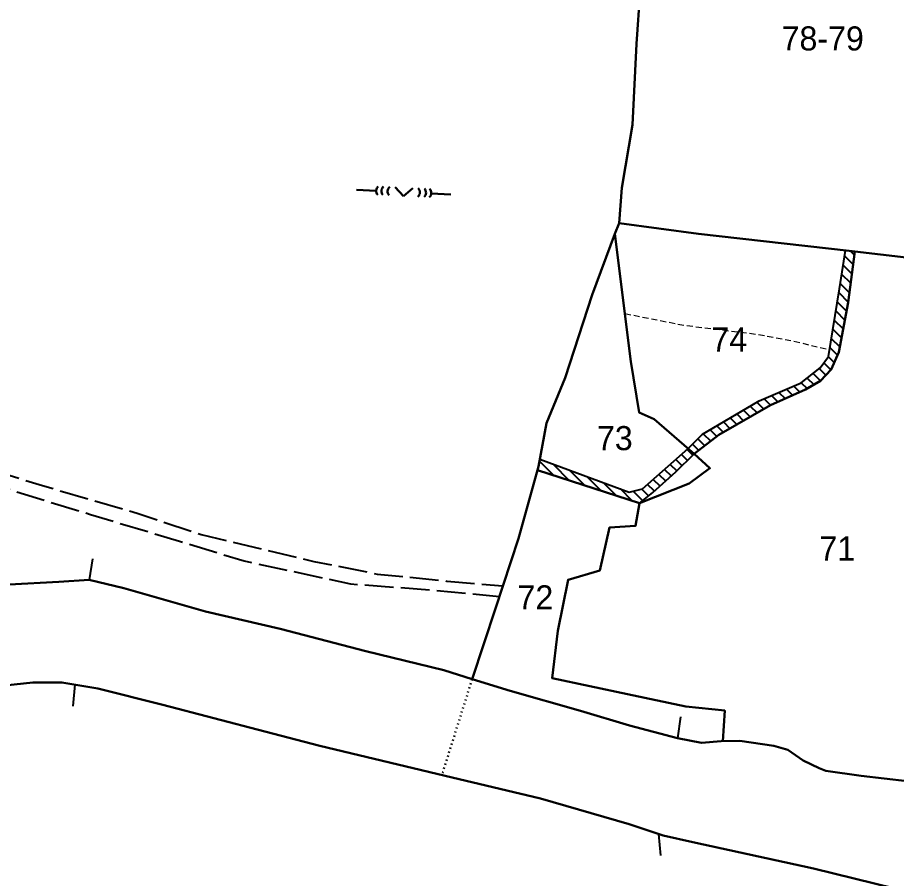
# Model space of a CAD drawing. Header units: millimetres. Extents: x -8 to 735, y -8 to 822.
# Drawn here: x 350.5 to 423.6, y 476.5 to 548.1 of the extents above; entities that cross this region are included whole.
import ezdxf

# ---------------------------------------------------------------- set-up
doc = ezdxf.new("R2010")
doc.units = ezdxf.units.MM
doc.header["$MEASUREMENT"] = 0
for name, pattern in [('ACAD_ISO02W100', [15, 12, -3]), ('DASHED', [0.75, 0.5, -0.25]), ('DOT', [0.25, 0, -0.25])]:
    doc.linetypes.add(name, pattern=pattern)
for name, color, linetype in [('Image', 7, 'Continuous'), ('Line_Road', 250, 'ACAD_ISO02W100'), ('Sym_Grass', 84, 'Continuous'), ('Sym_Hatch', 1, 'Continuous'), ('Sym_Stone_Munara', 250, 'Continuous'), ('Text_Survey_No', 7, 'Continuous')]:
    doc.layers.add(name, color=color, linetype=linetype)
for name, color, linetype, lineweight in [('Line_Miscellaneous', 4, 'Continuous', 20), ('Poly_Survey_Bndry', 250, 'Continuous', 30), ('Sym_Other', 56, 'Continuous', 30)]:
    doc.layers.add(name, color=color, linetype=linetype, lineweight=lineweight)
doc.styles.add('Text Map', font='Sakal Marathi_N_Ship.TTF')
picture_1 = doc.add_image_def('image1.jpg', size_in_pixel=(8948, 12824))

# ---------------------------------------------------------------- blocks, each defined once
blk = doc.blocks.new('Pahadbhalla')
at = {"layer": 'Sym_Other'}
for points in [[(-5.93, 0.49), (-3.47, 0.49)], [(-1.12, 1.05), (0, 0)], [(1.12, 1.05), (0, 0)], [(3.47, 0.49), (5.93, 0.49)]]:
    blk.add_lwpolyline(points, dxfattribs=at)
for centre, start, end in [((-2.75, 0.52), 131.8701, 226.2798), ((-2.09, 0.52), 131.8701, 226.2798), ((-1.31, 0.52), 131.8701, 226.2798), ((1.31, 0.52), 313.7202, 48.1299), ((2.09, 0.52), 313.7202, 48.1299), ((2.75, 0.52), 313.7202, 48.1299)]:
    blk.add_arc(centre, 0.715, start, end, dxfattribs=at)
blk = doc.blocks.new('Sym_Stone_Munara_2')
blk.add_lwpolyline([(0, 1.716), (0, 0)])

msp = doc.modelspace()

# ---------------------------------------------------------------- hatches: boundary and pattern name
at = {"layer": 'Sym_Hatch'}
h = msp.add_hatch(dxfattribs=at)
h.set_pattern_fill('ANSI31', color=0, scale=5, angle=90)
h.paths.add_polyline_path([(413.106, 515.843), (416.019, 517.153), (417.275, 517.881), (418.167, 518.827), (418.787, 520.252), (419.57, 524.382), (420.121, 528.626), (419.642, 528.682), (419.358, 528.714), (418.839, 525.505), (417.922, 519.884), (417.243, 518.963), (415.665, 517.7), (412.159, 516.211), (407.468, 513.445), (406.263, 512.256), (406.777, 511.812), (408.812, 513.385)])
h = msp.add_hatch(dxfattribs=at)
h.set_pattern_fill('ANSI31', color=0, scale=5, angle=90)
h.paths.add_polyline_path([(405.24, 510.308), (406.777, 511.812), (406.263, 512.256), (402.468, 508.886), (401.371, 508.615), (393.932, 511.355), (393.816, 510.746), (393.736, 510.457), (402.217, 507.71), (403.32, 508.605)])

# ---------------------------------------------------------------- linework, layer by layer
at = {"layer": 'Line_Miscellaneous', "linetype": 'DASHED', "flags": 128}
msp.add_lwpolyline([(401.004, 523.467), (405.932, 522.492), (412.015, 521.744), (414.987, 521.182), (418.015, 520.451)], dxfattribs=at)
at = {"layer": 'Line_Road', "ltscale": 0.2, "flags": 128}
for points in [[(337.524, 515.313), (339.589, 513.496), (342.769, 512.175), (352.586, 509.176), (360.463, 506.881), (365.791, 505.106), (375.154, 502.873), (380.4, 501.821), (386.192, 501.239), (390.864, 500.832)], [(337.068, 514.733), (338.299, 513.231), (340.489, 511.819), (344.12, 510.481), (349.639, 508.901), (356.576, 506.772), (363.975, 504.556), (369.355, 502.91), (378.185, 501.004), (385.162, 500.482), (390.576, 499.956)]]:
    msp.add_lwpolyline(points, dxfattribs=at)
at = {"layer": 'Poly_Survey_Bndry'}
for points in [[(402.591, 554.664), (401.973, 545.878), (401.647, 539.142), (400.742, 533.923), (400.537, 530.986), (407.13, 530.092), (419.642, 528.682), (427.461, 527.763), (427.083, 522.418), (426.368, 518.817), (425.984, 516.409), (426.521, 512.093), (427.134, 504.366), (427.377, 498.48), (430.286, 497.841), (431.725, 497.569), (431.853, 495.891), (431.831, 490.178), (431.559, 483.579)], [(400.537, 530.986), (400.177, 530.083), (398.276, 525.029), (396.043, 518.118), (394.502, 514.352), (393.816, 510.746), (392.159, 504.773), (390.246, 498.952), (388.305, 493.074)], [(393.736, 510.457), (402.217, 507.71), (406.363, 509.348), (408.072, 510.607), (406.777, 511.812), (403.446, 514.694), (402.187, 515.251), (401.5, 519.491), (400.177, 530.083)], [(406.777, 511.812), (408.812, 513.385), (413.106, 515.843), (416.019, 517.153), (417.275, 517.881), (418.167, 518.827), (418.787, 520.252), (419.57, 524.382), (420.121, 528.626)], [(402.217, 507.71), (401.884, 505.823), (399.726, 505.674), (398.92, 502.123), (396.28, 501.342), (395.43, 497.113), (394.963, 493.159), (401.223, 491.834), (406.082, 490.821), (409.309, 490.475), (409.151, 487.927)], [(349.817, 500.958), (353.951, 501.168), (356.48, 501.33), (359.358, 500.633), (366.135, 498.704), (372.337, 497.261), (379.471, 495.397), (385.95, 493.821), (388.305, 493.074), (391.473, 492.116), (397.304, 490.444), (401.389, 489.238), (405.368, 488.183), (407.366, 487.793), (409.023, 487.923), (410.55, 487.972), (413.385, 487.547), (414.554, 487.206), (415.821, 486.313), (417.169, 485.68), (417.705, 485.469), (420.652, 485.06), (424.485, 484.605)], [(346.565, 492.248), (351.792, 492.811), (354.2, 492.811), (357.202, 492.313), (362.603, 490.946), (371.078, 488.748), (375.648, 487.541), (386.66, 484.91), (393.992, 483.172), (401.376, 481.038), (404.185, 480.092), (406.654, 479.526), (416.686, 477.344), (423.439, 475.702)]]:
    msp.add_lwpolyline(points, dxfattribs=at)
at = {"layer": 'Poly_Survey_Bndry', "linetype": 'DOT'}
msp.add_lwpolyline([(388.305, 493.074), (385.797, 485.116)], dxfattribs=at)
at = {"layer": 'Sym_Hatch', "color": 0}
msp.add_lwpolyline([(393.932, 511.355), (401.371, 508.615), (402.468, 508.886), (406.263, 512.256), (407.468, 513.445), (412.159, 516.211), (415.665, 517.7), (417.243, 518.963), (417.922, 519.884), (418.839, 525.505), (419.358, 528.714)], dxfattribs=at)
at = {"layer": 'Sym_Hatch'}
msp.add_lwpolyline([(402.217, 507.71), (403.32, 508.605), (405.24, 510.308), (406.777, 511.812)], dxfattribs=at)

# ---------------------------------------------------------------- block references
at = {"layer": 'Sym_Grass', "xscale": 0.6622339408765006, "yscale": 0.6622339408765006, "zscale": 0.6622339408765006, "rotation": 357.2532072150845}
msp.add_blockref('Pahadbhalla', (382.603, 533.23), dxfattribs=at)
at = {"layer": 'Sym_Stone_Munara', "xscale": 1.040768885524275, "yscale": 1.040768885524275, "zscale": 1.040768885524275}
for p, rotation in [((356.48, 501.33), 351.1210383462176), ((355.306, 492.627), 174.222342950332), ((405.368, 488.183), 351.1210383462176), ((403.836, 480.209), 184.7964532733837)]:
    msp.add_blockref('Sym_Stone_Munara_2', p, dxfattribs=dict(at, rotation=rotation))

# ---------------------------------------------------------------- texts
at = {"layer": 'Text_Survey_No', "style": 'Text Map'}
for s, p in [('78-79', (414.032, 545.324)), ('74', (408.196, 520.308)), ('73', (398.681, 512.111)), ('71', (417.173, 502.943)), ('72', (392.079, 498.883))]:
    msp.add_text(s, height=2, dxfattribs=at).set_placement(p)

# ---------------------------------------------------------------- pictures from other files: only their frames are drawn
at = {"layer": 'Image'}
image = msp.add_image(picture_1, insert=(0, 0), size_in_units=(568.199, 814.326), dxfattribs=at)
image.dxf.flags = 7

doc.saveas('drawing.dxf')
